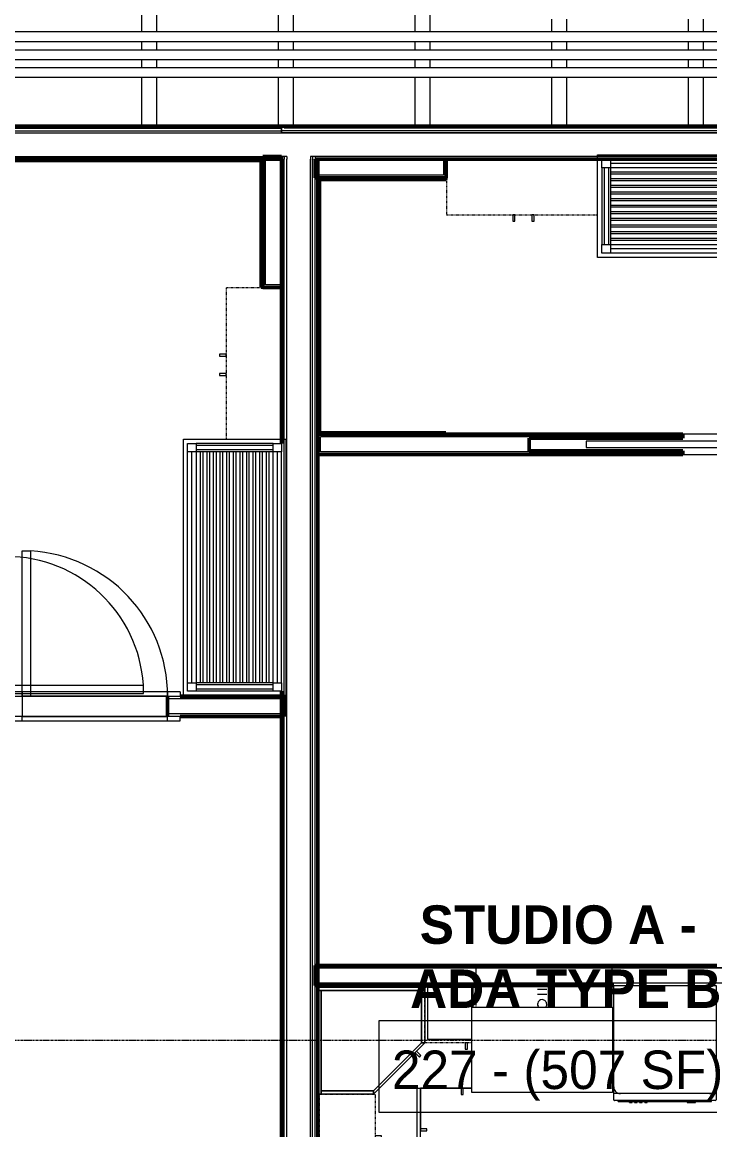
# Model space of a CAD drawing. Header units: inches. Extents: x -4218 to -1830, y 9767 to 12426.
# Drawn here: x -3403.7 to -3242.7, y 10146.3 to 10405.5 of the extents above; entities that cross this region are included whole.
import ezdxf

# ---------------------------------------------------------------- set-up
doc = ezdxf.new("R2010")
doc.units = ezdxf.units.IN
doc.header["$MEASUREMENT"] = 0
doc.linetypes.add('Dash', pattern=[0.25, 0.125, -0.125])
doc.linetypes.add('Grid Line 1_2_', pattern=[0.875, 0.5, -0.125, 0.125, -0.125])
for name, color, linetype, lineweight in [('0-1', 7, 'Continuous', 5), ('0-2', 10, 'Continuous', 9), ('A-AREA-IDEN', 2, 'Continuous', 9), ('A-DOOR-1', 10, 'Continuous', 9), ('A-DOOR-2', 50, 'Continuous', 20), ('A-DOOR-FRAM-1', 10, 'Continuous', 9), ('A-FLOR-3', 192, 'Continuous', 9), ('A-WALL-1', 7, 'Continuous', 50), ('A-WALL-2', 250, 'Continuous', 13), ('A-WALL-3', 10, 'Continuous', 9), ('A-WALL-4', 252, 'Continuous', 9), ('A-WALL-5', 253, 'Continuous', 9), ('A-WALL-6', 254, 'Continuous', 9), ('A-WALL-7', 113, 'Continuous', 9), ('I-WALL-1', 7, 'Continuous', 50), ('I-WALL-3', 252, 'Continuous', 9), ('I-WALL-4', 253, 'Continuous', 9), ('P-PIPE-1', 10, 'Continuous', 9), ('P-SANR-FIXT-1', 10, 'Continuous', 9), ('P-SANR-FIXT-2', 252, 'Continuous', 9), ('Q-CASE', 31, 'Continuous', 9), ('Q-CASE-1', 252, 'Continuous', 9), ('Q-CASE-2', 10, 'Continuous', 9), ('Q-CASE-3', 253, 'Continuous', 9), ('Q-CASE-4', 252, 'Dash', 9), ('Q-CASE-5', 253, 'Dash', 9), ('Q-CASE-6', 254, 'Continuous', 9), ('Q-CASE-7', 10, 'Dash', 9), ('Q-SPCQ-1', 10, 'Continuous', 9), ('S-BEAM', 12, 'Continuous', 9), ('S-GRID-1', 1, 'Grid Line 1_2_', 9)]:
    doc.layers.add(name, color=color, linetype=linetype, lineweight=lineweight)
doc.styles.add('Century Gothic', font='ufonts.com_century-gothic.ttf', dxfattribs={"height": 9})
doc.styles.add('Century Gothic_B', font='GOTHICB.TTF', dxfattribs={"height": 9})

# ---------------------------------------------------------------- blocks, each defined once
blk = doc.blocks.new('POCKET - FLUSH - 2-10 x 6-8-2882529-BACKGROUND - RCP - 2ND FLOOR')
at = {"layer": 'A-DOOR-2'}
for p, q in [((-39.67, 0.75), (-39.67, -0.75)), ((-5.67, 0.75), (-39.67, 0.75)), ((-5.67, -0.75), (-5.67, 0.75)), ((-39.67, -0.75), (-5.67, -0.75))]:
    blk.add_line(p, q, dxfattribs=at)
blk = doc.blocks.new('Dishwasher_15404 - 34_ counter-V17-BACKGROUND - RCP - 2ND FLOOR')
at = {"layer": 'Q-SPCQ-1'}
for p, q in [((0, -24), (0, 0)), ((0, 0), (23.68, 0)), ((23.68, 0), (25.25, 0)), ((25.25, 0), (26.68, 0)), ((25.25, 0), (25.25, -1.57)), ((25.25, -1.57), (25.25, -22.43)), ((26.87, -0.2), (26.87, -23.8)), ((27.12, -1.09), (26.87, -1.09)), ((27.12, -2.61), (27.12, -1.09)), ((27.12, -3.81), (27.12, -2.61)), ((27.12, -20.19), (27.12, -3.81)), ((27.37, -4.82), (27.12, -4.82)), ((27.37, -5.81), (27.37, -4.82)), ((27.12, -6.79), (27.37, -6.79)), ((27.37, -6.79), (27.37, -5.81)), ((27.37, -16.15), (27.12, -16.15)), ((27.37, -16.74), (27.12, -16.74)), ((27.37, -17.33), (27.12, -17.33)), ((27.37, -17.92), (27.12, -17.92)), ((27.37, -16.74), (27.37, -16.15)), ((27.37, -17.92), (27.37, -17.33)), ((27.37, -18.51), (27.12, -18.51)), ((27.37, -19.1), (27.12, -19.1)), ((27.37, -19.69), (27.12, -19.69)), ((27.12, -21.39), (27.12, -20.19)), ((27.37, -20.28), (27.12, -20.28)), ((27.37, -19.1), (27.37, -18.51)), ((27.37, -20.28), (27.37, -19.69)), ((25.25, -22.43), (25.25, -24)), ((27.12, -22.91), (26.87, -22.91)), ((27.12, -22.91), (27.12, -21.39)), ((23.68, -24), (0, -24)), ((25.25, -24), (23.68, -24)), ((26.68, -24), (25.25, -24))]:
    blk.add_line(p, q, dxfattribs=at)
for centre, radius, start, end in [((26.68, -0.2), 0.197, 0, 90), ((23.68, -1.57), 1.57, 0, 90), ((23.68, -1.57), 1.57, 32.077, 42.3359), ((23.68, -1.57), 1.57, 17.8182, 27.5266), ((23.68, -1.57), 1.57, 0, 13.5658), ((26.68, -0.2), 0.197, 15, 90), ((23.68, -22.43), 1.57, 270, 0), ((23.68, -22.43), 1.57, 317.6641, 327.923), ((23.68, -22.43), 1.57, 332.4734, 342.1818), ((23.68, -22.43), 1.57, 346.3575, 0), ((26.68, -23.8), 0.197, 270, 0)]:
    blk.add_arc(centre, radius, start, end, dxfattribs=at)
blk = doc.blocks.new('Base Cabinet Corner 197 - Base Cabinet Corner 197-2569781-BACKGROUND - RCP - 2ND FLOOR')
at = {"layer": 'Q-CASE-2'}
for p, q in [((0.74, 36), (-23.26, 36)), ((-23.26, 36), (-23.26, 0)), ((0.73, 34), (0.73, 33.51)), ((2.23, 34), (0.73, 34)), ((0.74, 23.25), (0.74, 36)), ((0.74, 24), (0.74, 36)), ((2.23, 33.51), (2.23, 34)), ((0.73, 33.51), (2.23, 33.51)), ((12.74, 24), (0.74, 24)), ((0.74, 23.25), (0.74, 24)), ((10.73, 25.5), (10.24, 25.5)), ((10.24, 25.5), (10.24, 24)), ((10.24, 24), (10.73, 24)), ((10.73, 24), (10.73, 25.5)), ((12.74, 0), (12.74, 24)), ((12.74, 23.25), (0.74, 23.25)), ((-23.26, 0), (12.74, 0))]:
    blk.add_line(p, q, dxfattribs=at)
blk = doc.blocks.new('308 - 308 x 24_-2727442-BACKGROUND - RCP - 2ND FLOOR')
at = {"layer": 'Q-CASE'}
for p, q in [((-12, 13.19), (0, 25.19)), ((0, 24.44), (-11.25, 13.19)), ((0, 25.19), (0, 24.44)), ((-11.25, 13.19), (-12, 13.19))]:
    blk.add_line(p, q, dxfattribs=at)
at = {"layer": 'Q-CASE-1'}
for p, q in [((-11.25, 13.19), (0, 24.44)), ((0, 25.19), (12.25, 25.19)), ((0, 24.44), (0, 25.19)), ((0, 24.44), (12.25, 24.44)), ((12.25, 24.44), (0, 24.44)), ((12.25, 25.19), (12.25, 24.44)), ((12.25, 0.94), (12.25, 25.19)), ((12.25, 25.19), (12.62, 25.19)), ((12.25, 24.44), (12.25, 0.94)), ((-10.76, 16.55), (-11.11, 16.2)), ((-11.11, 16.2), (-10.05, 15.14)), ((-9.7, 15.49), (-10.76, 16.55)), ((-12, 13.19), (-11.25, 13.19)), ((-12, 3.33), (-12, 13.19)), ((-11.25, 3.27), (-11.25, 13.19)), ((-11.25, 13.19), (-11.25, 3.27)), ((-12, 0.94), (-12, 3.31)), ((-11.25, 0.94), (-11.25, 3.2)), ((-11.25, 3.2), (-11.25, 0.94)), ((-11.25, 0.94), (-12, 0.94)), ((-12, 0.19), (-12, 0.94)), ((-12, 0.94), (12.62, 0.94)), ((12.25, 0.94), (-11.25, 0.94)), ((12.62, 0.94), (12.25, 0.94))]:
    blk.add_line(p, q, dxfattribs=at)
at = {"layer": 'Q-CASE-3'}
for p, q in [((12.62, 25.19), (13, 25.19)), ((10.32, 0.19), (-12, 0.19)), ((12.62, 0.19), (10.37, 0.19)), ((13, 0.94), (12.62, 0.94)), ((12.62, 0.94), (13, 0.94))]:
    blk.add_line(p, q, dxfattribs=at)
at = {"layer": 'Q-CASE-6'}
for p, q in [((13, 25.19), (13, 0.94)), ((13, 0.19), (12.62, 0.19)), ((13, 0.94), (13, 0.19))]:
    blk.add_line(p, q, dxfattribs=at)
blk = doc.blocks.new('300 Series Wall Hung Cabinet_302 - 24_ X 24_-2590484-BACKGROUND - RCP - 2ND FLOOR')
at = {"layer": 'Q-CASE-4'}
for p, q in [((11.6, 13.19), (11.85, 13.19)), ((12, 4.87), (12, 0.19))]:
    blk.add_line(p, q, dxfattribs=at)
at = {"layer": 'Q-CASE-5'}
blk.add_line((12, 0.19), (11.6, 0.19), dxfattribs=at)
blk = doc.blocks.new('300 Series Wall Hung Cabinet_301 - 12_ x 24_-2730234-BACKGROUND - RCP - 2ND FLOOR')
at = {"layer": 'Q-CASE-1'}
for p, q in [((-3.51, 14.69), (-4, 14.69)), ((-4, 14.69), (-4, 13.19)), ((-4, 13.19), (-3.51, 13.19)), ((-3.51, 13.19), (-3.51, 14.69)), ((-5, 12.44), (5.25, 12.44)), ((5.25, 12.44), (5.25, 3.44)), ((-5.25, 0.19), (-5.25, 4.87)), ((5.25, 3.41), (5.25, 0.19))]:
    blk.add_line(p, q, dxfattribs=at)
at = {"layer": 'Q-CASE-3'}
blk.add_line((5.25, 0.19), (-5.25, 0.19), dxfattribs=at)
at = {"layer": 'Q-CASE-4'}
for p, q in [((-5, 13.19), (6, 13.19)), ((6, 13.19), (6, 3.33)), ((-6, 0.19), (-6, 4.87)), ((6, 3.31), (6, 0.19))]:
    blk.add_line(p, q, dxfattribs=at)
at = {"layer": 'Q-CASE-5'}
blk.add_line((6, 0.19), (-6, 0.19), dxfattribs=at)
blk = doc.blocks.new('kitchen_faucet_14143 - kitchen_faucet_14143-V35-BACKGROUND - RCP - 2ND FLOOR')
at = {"layer": 'P-SANR-FIXT-2'}
for p, q in [((2.26, -0.94), (2.26, 1.08)), ((2.34, 1.08), (2.34, -1.08)), ((3.44, 0.77), (3.44, 1.08)), ((3.44, -1.08), (3.44, 0.77)), ((2.26, -1.05), (2.26, -0.94)), ((2.26, -1.08), (2.26, -1.05))]:
    blk.add_line(p, q, dxfattribs=at)
for start, end in [(75, 130.3805), (270, 0), (0, 74.8695), (229.6195, 270)]:
    blk.add_arc((0, 0), 1.08, start, end, dxfattribs=at)
blk = doc.blocks.new('Stainless Steel Farmhous Kitchen Sink - Stainless Steel Farmhous Kitchen Sink-2552578-BACKGROUND - RCP - 2ND FLOOR')
at = {"layer": 'P-SANR-FIXT-1'}
for p, q in [((-33, 22.2), (0, 22.2)), ((-33, 2.25), (-33, 22.2)), ((0, 22.2), (0, 2.25)), ((0, 2.25), (-33, 2.25))]:
    blk.add_line(p, q, dxfattribs=at)
blk = doc.blocks.new('300 Series Wall Hung Cabinet_302 - 24_ X 24_-V59-BACKGROUND - RCP - 2ND FLOOR')
at = {"layer": 'Q-CASE-1'}
for p, q in [((-1.76, 14.69), (-2.25, 14.69)), ((-2.25, 14.69), (-2.25, 13.19)), ((-2.25, 13.19), (-1.76, 13.19)), ((-1.76, 13.19), (-1.76, 14.69)), ((2.24, 14.69), (1.75, 14.69)), ((1.75, 14.69), (1.75, 13.19)), ((1.75, 13.19), (2.24, 13.19)), ((2.24, 13.19), (2.24, 14.69))]:
    blk.add_line(p, q, dxfattribs=at)
at = {"layer": 'Q-CASE-4'}
for p, q in [((-12, 0.19), (-12, 13.19)), ((-12, 13.19), (12, 13.19)), ((12, 13.19), (12, 0.19))]:
    blk.add_line(p, q, dxfattribs=at)
at = {"layer": 'Q-CASE-5'}
blk.add_line((12, 0.19), (-12, 0.19), dxfattribs=at)
blk = doc.blocks.new('SWING - SINGLE - FLUSH - 2-10 x 6-8 - PRIVACY-3199405-BACKGROUND - RCP - 2ND FLOOR')
at = {"layer": 'A-DOOR-1'}
blk.add_arc((17, -2.38), 34.07, 180, 266.6343, dxfattribs=at)
at = {"layer": 'A-DOOR-2'}
for p, q in [((15, -2.38), (15, -36.38)), ((17, -2.38), (15, -2.38)), ((17, -2.38), (17, -36.38)), ((17, -36.38), (15, -36.38))]:
    blk.add_line(p, q, dxfattribs=at)
at = {"layer": 'A-DOOR-FRAM-1'}
for p, q in [((-17, 3.37), (-20, 3.37)), ((-20, 3.37), (-20, 2.37)), ((-17, 3.37), (-17, 2.37)), ((17, 3.37), (-17, 3.37)), ((20, 3.37), (17, 3.37)), ((17, 3.37), (17, 2.37)), ((20, 3.37), (20, 2.37)), ((-20, 2.37), (-17, 2.37)), ((-17, 2.37), (17, 2.37)), ((17, 2.37), (20, 2.37)), ((-17, -2.38), (-20, -2.38)), ((-20, -3.38), (-20, -2.38)), ((-17, -3.38), (-17, -2.38)), ((17, -2.38), (-17, -2.38)), ((20, -2.38), (17, -2.38)), ((17, -3.38), (17, -2.38)), ((20, -3.38), (20, -2.38)), ((-20, -3.38), (-17, -3.38)), ((-17, -3.38), (17, -3.38)), ((17, -3.38), (20, -3.38))]:
    blk.add_line(p, q, dxfattribs=at)
blk = doc.blocks.new('SWING - SINGLE - FLUSH - 2-8 x 6-8 - PASSAGE-V74-BACKGROUND - RCP - 2ND FLOOR')
at = {"layer": 'A-DOOR-1'}
blk.add_arc((16, 2.37), 32.07, 93.5759, 180, dxfattribs=at)
at = {"layer": 'A-DOOR-2'}
for p, q in [((14, 2.37), (14, 34.38)), ((16, 34.38), (14, 34.38)), ((16, 2.37), (16, 34.38)), ((16, 2.37), (14, 2.37))]:
    blk.add_line(p, q, dxfattribs=at)
at = {"layer": 'A-DOOR-FRAM-1'}
for p, q in [((-16, 3.37), (-19, 3.37)), ((-19, 2.37), (-19, 3.37)), ((15.63, 3.37), (-16, 3.37)), ((-16, 2.37), (-16, 3.37)), ((19, 3.37), (16, 3.37)), ((16, 2.37), (16, 3.37)), ((19, 2.37), (19, 3.37)), ((-19, 2.37), (-16, 2.37)), ((-16, 2.37), (16, 2.37)), ((16, 2.37), (19, 2.37)), ((-16, -2.38), (-19, -2.38)), ((-19, -2.38), (-19, -3.38)), ((-12.08, -2.38), (-16, -2.38)), ((-16, -2.38), (-16, -3.38)), ((16, -2.38), (12.92, -2.38)), ((19, -2.38), (16, -2.38)), ((16, -2.38), (16, -3.38)), ((19, -2.38), (19, -3.38)), ((-19, -3.38), (-16, -3.38)), ((-16, -3.38), (-12.08, -3.38)), ((12.92, -3.38), (16, -3.38)), ((16, -3.38), (19, -3.38))]:
    blk.add_line(p, q, dxfattribs=at)
blk = doc.blocks.new('Bath Vanity - Bath Vanity 60_-2708009-BACKGROUND - RCP - 2ND FLOOR')
at = {"layer": 'Q-CASE-1'}
for p, q in [((-29.26, -1), (-29.26, 0)), ((-29.26, 0), (30.74, 0)), ((30.74, 0), (30.74, -0.37)), ((30.74, -0.37), (30.74, -1))]:
    blk.add_line(p, q, dxfattribs=at)
at = {"layer": 'Q-CASE-2'}
for p, q in [((-29.26, -24), (-29.26, -1)), ((-28.26, -3), (-28.26, -1)), ((-28.26, -1), (-26.26, -1)), ((27.74, -1), (-26.26, -1)), ((-26.26, -1), (-26.26, -3)), ((27.74, -2), (-26.26, -2)), ((27.74, -3), (27.74, -1)), ((27.74, -1), (29.74, -1)), ((29.74, -1), (29.74, -3)), ((30.74, -1), (30.74, -24)), ((-28.26, -3), (-28.26, -21)), ((-26.26, -3), (-28.26, -3)), ((-27.76, -3), (-27.76, -21)), ((-26.76, -3), (-26.76, -21)), ((27.74, -3), (-26.26, -3)), ((-26.26, -3), (-26.26, -21)), ((-26.26, -4), (27.74, -4)), ((27.74, -4.55), (-26.26, -4.55)), ((27.74, -3), (27.74, -21)), ((29.74, -3), (27.74, -3)), ((28.24, -3), (28.24, -21)), ((29.24, -3), (29.24, -21)), ((29.74, -3), (29.74, -21)), ((-26.26, -5.55), (27.74, -5.55)), ((27.74, -6.09), (-26.26, -6.09)), ((-26.26, -7.09), (27.74, -7.09)), ((27.74, -7.64), (-26.26, -7.64)), ((-26.26, -8.64), (27.74, -8.64)), ((27.74, -9.18), (-26.26, -9.18)), ((-26.26, -10.18), (27.74, -10.18)), ((27.74, -10.73), (-26.26, -10.73)), ((-26.26, -11.73), (27.74, -11.73)), ((27.74, -12.27), (-26.26, -12.27)), ((-26.26, -13.27), (27.74, -13.27)), ((27.74, -13.82), (-26.26, -13.82)), ((-26.26, -14.82), (27.74, -14.82)), ((27.74, -15.36), (-26.26, -15.36)), ((-26.26, -16.36), (27.74, -16.36)), ((27.74, -16.91), (-26.26, -16.91)), ((-26.26, -17.91), (27.74, -17.91)), ((27.74, -18.45), (-26.26, -18.45)), ((-26.26, -19.45), (27.74, -19.45)), ((27.74, -20), (-26.26, -20)), ((-28.26, -23), (-28.26, -21)), ((-28.26, -21), (-26.26, -21)), ((-26.26, -23), (-28.26, -23)), ((-26.26, -21), (27.74, -21)), ((-26.26, -21), (-26.26, -23)), ((27.74, -22), (-26.26, -22)), ((27.74, -23), (-26.26, -23)), ((27.74, -23), (27.74, -21)), ((27.74, -21), (29.74, -21)), ((29.74, -23), (27.74, -23)), ((29.74, -21), (29.74, -23)), ((30.74, -24), (-29.26, -24))]:
    blk.add_line(p, q, dxfattribs=at)
blk = doc.blocks.new('300 Series Wall Hung Cabinet_326 - 36_-V92-BACKGROUND - RCP - 2ND FLOOR')
at = {"layer": 'Q-CASE-2'}
for p, q in [((-2.01, -13.19), (-2.5, -13.19)), ((-2.5, -13.19), (-2.5, -14.69)), ((-2.5, -14.69), (-2.01, -14.69)), ((-2.01, -14.69), (-2.01, -13.19)), ((2.49, -13.19), (2, -13.19)), ((2, -13.19), (2, -14.69)), ((2, -14.69), (2.49, -14.69)), ((2.49, -14.69), (2.49, -13.19))]:
    blk.add_line(p, q, dxfattribs=at)
at = {"layer": 'Q-CASE-7'}
for p, q in [((17.37, -0.19), (-18, -0.19)), ((-18, -0.19), (-18, -13.19)), ((-18, -13.19), (17.37, -13.19))]:
    blk.add_line(p, q, dxfattribs=at)
blk = doc.blocks.new('Bath Vanity - Bath Vanity 60_-V80-BACKGROUND - RCP - 2ND FLOOR')
at = {"layer": 'Q-CASE-1'}
for p, q in [((-29.26, -1), (-29.26, 0)), ((-29.26, 0), (30.74, 0)), ((30.74, 0), (30.74, -1))]:
    blk.add_line(p, q, dxfattribs=at)
at = {"layer": 'Q-CASE-2'}
for p, q in [((-29.26, -24), (-29.26, -1)), ((-28.26, -3), (-28.26, -1)), ((-28.26, -1), (-26.26, -1)), ((27.74, -1), (-26.26, -1)), ((-26.26, -1), (-26.26, -3)), ((27.74, -2), (-26.26, -2)), ((27.74, -3), (27.74, -1)), ((27.74, -1), (29.74, -1)), ((29.74, -1), (29.74, -3)), ((30.74, -1), (30.74, -24)), ((-28.26, -3), (-28.26, -21)), ((-26.26, -3), (-28.26, -3)), ((-27.76, -3), (-27.76, -21)), ((-26.76, -3), (-26.76, -21)), ((27.74, -3), (-26.26, -3)), ((-26.26, -3), (-26.26, -21)), ((-26.26, -4), (27.74, -4)), ((27.74, -4.55), (-26.26, -4.55)), ((27.74, -3), (27.74, -21)), ((29.74, -3), (27.74, -3)), ((28.24, -3), (28.24, -21)), ((29.24, -3), (29.24, -21)), ((29.74, -3), (29.74, -21)), ((-26.26, -5.55), (27.74, -5.55)), ((27.74, -6.09), (-26.26, -6.09)), ((-26.26, -7.09), (27.74, -7.09)), ((27.74, -7.64), (-26.26, -7.64)), ((-26.26, -8.64), (27.74, -8.64)), ((27.74, -9.18), (-26.26, -9.18)), ((-26.26, -10.18), (27.74, -10.18)), ((27.74, -10.73), (-26.26, -10.73)), ((-26.26, -11.73), (27.74, -11.73)), ((27.74, -12.27), (-26.26, -12.27)), ((-26.26, -13.27), (27.74, -13.27)), ((27.74, -13.82), (-26.26, -13.82)), ((-26.26, -14.82), (27.74, -14.82)), ((27.74, -15.36), (-26.26, -15.36)), ((-26.26, -16.36), (27.74, -16.36)), ((27.74, -16.91), (-26.26, -16.91)), ((-26.26, -17.91), (27.74, -17.91)), ((27.74, -18.45), (-26.26, -18.45)), ((-26.26, -19.45), (27.74, -19.45)), ((27.74, -20), (-26.26, -20)), ((-28.26, -23), (-28.26, -21)), ((-28.26, -21), (-26.26, -21)), ((-26.26, -23), (-28.26, -23)), ((-26.26, -21), (27.74, -21)), ((-26.26, -21), (-26.26, -23)), ((27.74, -22), (-26.26, -22)), ((27.74, -23), (-26.26, -23)), ((27.74, -23), (27.74, -21)), ((27.74, -21), (29.74, -21)), ((29.74, -23), (27.74, -23)), ((29.74, -21), (29.74, -23)), ((30.74, -24), (-29.26, -24))]:
    blk.add_line(p, q, dxfattribs=at)
blk = doc.blocks.new('300 Series Wall Hung Cabinet_326 - 36_-V90-BACKGROUND - RCP - 2ND FLOOR')
at = {"layer": 'Q-CASE-2'}
for p, q in [((-2.01, -13.19), (-2.5, -13.19)), ((-2.5, -13.19), (-2.5, -14.69)), ((-2.5, -14.69), (-2.01, -14.69)), ((-2.01, -14.69), (-2.01, -13.19)), ((2.49, -13.19), (2, -13.19)), ((2, -13.19), (2, -14.69)), ((2, -14.69), (2.49, -14.69)), ((2.49, -14.69), (2.49, -13.19))]:
    blk.add_line(p, q, dxfattribs=at)
at = {"layer": 'Q-CASE-4'}
blk.add_line((17.37, -0.19), (-18, -0.19), dxfattribs=at)
at = {"layer": 'Q-CASE-7'}
for p, q in [((-18, -0.19), (-18, -13.19)), ((-18, -13.19), (17.37, -13.19))]:
    blk.add_line(p, q, dxfattribs=at)
blk = doc.blocks.new('CTR - 1st Phase - Unit Layouts_rvt-1-BACKGROUND - RCP - 2ND FLOOR')
at = {"layer": 'A-WALL-1'}
for p, q in [((-3407.35, 10373.45), (-3347.35, 10373.45)), ((-3347.72, 10373.07), (-3406.97, 10373.07)), ((-3347.72, 10343.45), (-3347.72, 10373.07)), ((-3347.35, 10343.41), (-3347.35, 10374.04)), ((-3347.35, 10374.04), (-3346.72, 10374.04)), ((-3347.35, 10373.45), (-3347.35, 10373.07)), ((-3347.35, 10373.07), (-3347.35, 10343.45)), ((-3346.72, 10374.04), (-3343.22, 10374.04)), ((-3343.22, 10374.04), (-3342.97, 10374.04)), ((-3342.97, 10374.04), (-3342.97, 10343.41)), ((-3335.1, 10373.41), (-3304.47, 10373.41)), ((-3335.1, 10373.16), (-3335.1, 10373.41)), ((-3335.1, 10369.66), (-3335.1, 10373.16)), ((-3304.47, 10373.41), (-3304.47, 10373.16)), ((-3304.47, 10373.16), (-3304.47, 10369.66)), ((-3335.1, 10369.03), (-3335.1, 10369.66)), ((-3304.47, 10369.66), (-3304.47, 10369.03)), ((-3304.47, 10369.03), (-3335.1, 10369.03)), ((-3334.51, 10309.03), (-3334.51, 10369.03)), ((-3334.51, 10369.03), (-3334.13, 10369.03)), ((-3334.13, 10369.03), (-3304.51, 10369.03)), ((-3334.13, 10368.66), (-3334.13, 10309.41)), ((-3304.51, 10368.66), (-3334.13, 10368.66)), ((-3304.51, 10369.03), (-3304.51, 10368.66)), ((-3347.35, 10343.45), (-3347.72, 10343.45)), ((-3346.72, 10343.41), (-3347.35, 10343.41)), ((-3343.22, 10343.41), (-3346.72, 10343.41)), ((-3342.97, 10343.41), (-3343.22, 10343.41)), ((-3334.13, 10309.03), (-3334.51, 10309.03)), ((-3334.47, 10309.03), (-3249.02, 10309.03)), ((-3334.47, 10308.41), (-3334.47, 10309.03)), ((-3334.47, 10304.91), (-3334.47, 10308.41)), ((-3334.13, 10309.41), (-3304.51, 10309.41)), ((-3304.51, 10309.03), (-3334.13, 10309.03)), ((-3304.51, 10309.41), (-3304.51, 10309.03)), ((-3249.02, 10308.16), (-3285.02, 10308.16)), ((-3285.02, 10308.16), (-3285.02, 10305.16)), ((-3249.02, 10309.03), (-3249.02, 10308.16)), ((-3334.47, 10304.28), (-3334.47, 10304.91)), ((-3285.02, 10305.16), (-3249.02, 10305.16)), ((-3249.02, 10305.16), (-3249.02, 10304.28)), ((-3249.02, 10304.28), (-3334.47, 10304.28)), ((-3369.72, 10242.99), (-3369.72, 10247.74)), ((-3366.72, 10247.74), (-3342.35, 10247.74)), ((-3342.35, 10247.74), (-3342.35, 10247.11)), ((-3342.35, 10247.11), (-3342.35, 10243.61)), ((-3342.35, 10242.99), (-3366.72, 10242.99)), ((-3342.35, 10243.61), (-3342.35, 10242.99)), ((-3335.1, 10184.16), (-3335.1, 10184.78)), ((-3335.1, 10184.78), (-3211.02, 10184.78)), ((-3335.1, 10180.66), (-3335.1, 10184.16)), ((-3335.1, 10180.03), (-3335.1, 10180.66)), ((-3265.22, 10180.03), (-3335.1, 10180.03))]:
    blk.add_line(p, q, dxfattribs=at)
at = {"layer": 'A-WALL-2'}
for p, q in [((-3346.72, 10373.41), (-3343.22, 10373.41)), ((-3346.72, 10344.04), (-3346.72, 10373.41)), ((-3343.22, 10373.41), (-3343.22, 10374.04)), ((-3343.22, 10373.41), (-3343.22, 10374.04)), ((-3343.22, 10344.04), (-3343.22, 10373.41)), ((-3334.47, 10373.16), (-3335.1, 10373.16)), ((-3334.47, 10373.16), (-3335.1, 10373.16)), ((-3305.1, 10373.16), (-3334.47, 10373.16)), ((-3334.47, 10369.66), (-3334.47, 10373.16)), ((-3304.47, 10373.16), (-3305.1, 10373.16)), ((-3305.1, 10373.16), (-3305.1, 10369.66)), ((-3304.47, 10373.16), (-3305.1, 10373.16)), ((-3305.1, 10369.66), (-3334.47, 10369.66)), ((-3343.22, 10344.04), (-3346.72, 10344.04)), ((-3343.22, 10343.41), (-3343.22, 10344.04)), ((-3343.22, 10343.41), (-3343.22, 10344.04)), ((-3249.02, 10308.41), (-3333.85, 10308.41)), ((-3333.85, 10304.91), (-3333.85, 10308.41)), ((-3249.02, 10304.91), (-3333.85, 10304.91)), ((-3342.97, 10247.11), (-3369.72, 10247.11)), ((-3342.97, 10247.11), (-3342.97, 10243.61)), ((-3342.97, 10243.61), (-3369.72, 10243.61)), ((-3334.47, 10180.66), (-3334.47, 10184.16)), ((-3334.47, 10184.16), (-3210.4, 10184.16)), ((-3334.47, 10180.66), (-3182.25, 10180.66))]:
    blk.add_line(p, q, dxfattribs=at)
at = {"layer": 'A-WALL-3'}
for p, q in [((-3215.02, 10309.03), (-3249.02, 10309.03)), ((-3249.02, 10304.28), (-3215.02, 10304.28)), ((-3369.72, 10247.74), (-3403.72, 10247.74)), ((-3403.72, 10242.99), (-3369.72, 10242.99))]:
    blk.add_line(p, q, dxfattribs=at)
at = {"layer": 'A-WALL-4'}
for p, q in [((-3285.02, 10305.16), (-3285.02, 10308.16)), ((-3285.02, 10308.16), (-3249.02, 10308.16)), ((-3249.02, 10308.16), (-3249.02, 10309.03)), ((-3249.02, 10305.16), (-3285.02, 10305.16)), ((-3249.02, 10304.28), (-3249.02, 10305.16)), ((-3403.72, 10247.74), (-3403.72, 10242.99)), ((-3369.72, 10247.74), (-3369.72, 10242.99)), ((-3334.47, 10184.78), (-3297.47, 10184.78)), ((-3297.47, 10184.78), (-3297.47, 10180.03)), ((-3297.47, 10184.78), (-3297.47, 10180.03)), ((-3297.47, 10184.78), (-3265.62, 10184.78)), ((-3265.62, 10184.78), (-3265.62, 10180.03)), ((-3265.62, 10184.78), (-3265.62, 10180.03)), ((-3265.62, 10184.78), (-3217.62, 10184.78))]:
    blk.add_line(p, q, dxfattribs=at)
at = {"layer": 'A-WALL-5'}
for p, q in [((-3335.1, 10184.78), (-3334.47, 10184.78)), ((-3334.47, 10180.03), (-3335.1, 10180.03))]:
    blk.add_line(p, q, dxfattribs=at)
at = {"layer": 'A-WALL-6'}
for p, q in [((-3335.1, 10180.03), (-3335.1, 10184.78)), ((-3297.47, 10180.03), (-3334.47, 10180.03)), ((-3265.62, 10180.03), (-3297.47, 10180.03)), ((-3265.22, 10180.03), (-3265.62, 10180.03))]:
    blk.add_line(p, q, dxfattribs=at)
at = {"layer": 'A-WALL-7'}
for p, q in [((-3334.47, 10180.03), (-3334.47, 10025.78)), ((-3265.22, 10180.03), (-3334.47, 10180.03)), ((-3334.47, 10180.03), (-3265.22, 10180.03)), ((-3334.47, 10025.78), (-3334.47, 10180.03)), ((-3310.47, 10146.53), (-3310.47, 10156.03)), ((-3310.47, 10156.03), (-3300.96, 10156.03)), ((-3300.96, 10156.03), (-3310.47, 10156.03)), ((-3310.47, 10156.03), (-3310.47, 10146.53)), ((-3300.47, 10156.03), (-3298.47, 10156.03)), ((-3298.47, 10156.03), (-3300.47, 10156.03)), ((-3265.47, 10156.03), (-3265.22, 10156.03)), ((-3265.22, 10156.03), (-3265.47, 10156.03)), ((-3310.47, 10146.04), (-3310.47, 10146.53))]:
    blk.add_line(p, q, dxfattribs=at)
at = {"layer": '0-2'}
for name, p in [('300 Series Wall Hung Cabinet_326 - 36_-V92-BACKGROUND - RCP - 2ND FLOOR', (-3286.35, 10373.6)), ('Bath Vanity - Bath Vanity 60_-2708009-BACKGROUND - RCP - 2ND FLOOR', (-3239.71, 10374.41)), ('POCKET - FLUSH - 2-10 x 6-8-2882529-BACKGROUND - RCP - 2ND FLOOR', (-3232.02, 10306.66))]:
    blk.add_blockref(name, p, dxfattribs=at)
for name, p, rotation in [('300 Series Wall Hung Cabinet_326 - 36_-V90-BACKGROUND - RCP - 2ND FLOOR', (-3342.79, 10325.29), 269.9999999999746), ('Bath Vanity - Bath Vanity 60_-V80-BACKGROUND - RCP - 2ND FLOOR', (-3341.97, 10278.65), 269.9999999998242), ('SWING - SINGLE - FLUSH - 2-8 x 6-8 - PASSAGE-V74-BACKGROUND - RCP - 2ND FLOOR', (-3409.72, 10264.36), 269.9999999999993), ('SWING - SINGLE - FLUSH - 2-10 x 6-8 - PRIVACY-3199405-BACKGROUND - RCP - 2ND FLOOR', (-3386.72, 10245.36), 180), ('Base Cabinet Corner 197 - Base Cabinet Corner 197-2569781-BACKGROUND - RCP - 2ND FLOOR', (-3334.47, 10156.77), 270.0000000000192), ('308 - 308 x 24_-2727442-BACKGROUND - RCP - 2ND FLOOR', (-3321.47, 10179.85), 180), ('300 Series Wall Hung Cabinet_301 - 12_ x 24_-2730234-BACKGROUND - RCP - 2ND FLOOR', (-3303.47, 10179.85), 180), ('kitchen_faucet_14143 - kitchen_faucet_14143-V35-BACKGROUND - RCP - 2ND FLOOR', (-3281.97, 10175.67), 90.00000000001656), ('300 Series Wall Hung Cabinet_302 - 24_ X 24_-2590484-BACKGROUND - RCP - 2ND FLOOR', (-3253.62, 10179.85), 180), ('Dishwasher_15404 - 34_ counter-V17-BACKGROUND - RCP - 2ND FLOOR', (-3241.22, 10180.03), 269.9999999999326), ('Stainless Steel Farmhous Kitchen Sink - Stainless Steel Farmhous Kitchen Sink-2552578-BACKGROUND - RCP - 2ND FLOOR', (-3298.47, 10177.22), 180), ('300 Series Wall Hung Cabinet_302 - 24_ X 24_-V59-BACKGROUND - RCP - 2ND FLOOR', (-3334.29, 10142.66), 269.9999999999729)]:
    blk.add_blockref(name, p, dxfattribs=dict(at, rotation=rotation))
blk = doc.blocks.new('CTR - 1st Phase - Common Walls_rvt-1-BACKGROUND - RCP - 2ND FLOOR')
at = {"layer": 'A-WALL-2'}
for p, q in [((-3417.8, 10380.66), (-3342.97, 10380.66)), ((-3417.17, 10380.04), (-3342.97, 10380.04)), ((-3342.35, 10380.04), (-3342.97, 10380.04)), ((-3341.72, 10380.66), (-3342.35, 10380.66)), ((-3341.72, 10380.04), (-3342.35, 10380.04)), ((-3341.72, 10380.04), (-3342.35, 10380.04)), ((-3208.5, 10380.66), (-3341.72, 10380.66)), ((-3208.5, 10380.04), (-3341.72, 10380.04)), ((-3416.67, 10379.54), (-3342.97, 10379.54)), ((-3341.72, 10379.54), (-3342.97, 10379.54)), ((-3208.5, 10379.54), (-3341.72, 10379.54)), ((-3411.17, 10374.04), (-3342.97, 10374.04)), ((-3342.35, 10374.04), (-3342.97, 10374.04)), ((-3342.35, 10374.04), (-3342.35, 10373.41)), ((-3341.72, 10374.04), (-3342.35, 10374.04)), ((-3342.35, 9988.44), (-3342.35, 10373.41)), ((-3341.72, 10374.04), (-3341.72, 10373.41)), ((-3341.72, 9988.44), (-3341.72, 10373.41)), ((-3336.22, 10374.04), (-3336.22, 10373.41)), ((-3335.72, 10374.04), (-3336.22, 10374.04)), ((-3335.72, 10374.04), (-3336.22, 10374.04)), ((-3336.22, 9988.44), (-3336.22, 10373.41)), ((-3335.72, 10374.04), (-3335.72, 10373.41)), ((-3335.1, 10374.04), (-3335.72, 10374.04)), ((-3335.1, 10374.04), (-3335.72, 10374.04)), ((-3335.72, 9988.44), (-3335.72, 10373.41)), ((-3335.1, 10374.04), (-3335.1, 10373.41)), ((-3208.5, 10374.04), (-3335.1, 10374.04)), ((-3335.1, 9988.44), (-3335.1, 10373.41))]:
    blk.add_line(p, q, dxfattribs=at)
at = {"layer": 'I-WALL-1'}
for p, q in [((-3418.3, 10381.16), (-3342.97, 10381.16)), ((-3342.97, 10381.16), (-3208.5, 10381.16)), ((-3342.97, 10373.41), (-3410.55, 10373.41)), ((-3342.97, 10306.91), (-3342.97, 10373.41)), ((-3334.47, 10373.41), (-3334.47, 9988.44)), ((-3208.5, 10373.41), (-3334.47, 10373.41)), ((-3342.97, 9988.44), (-3342.97, 10248.91))]:
    blk.add_line(p, q, dxfattribs=at)
at = {"layer": 'I-WALL-3'}
for p, q in [((-3418.3, 10381.16), (-3342.97, 10381.16)), ((-3342.97, 10381.16), (-3208.5, 10381.16))]:
    blk.add_line(p, q, dxfattribs=at)
at = {"layer": 'I-WALL-4'}
for p, q in [((-3342.97, 10381.16), (-3342.97, 10379.54)), ((-3342.97, 10379.54), (-3342.97, 10381.16))]:
    blk.add_line(p, q, dxfattribs=at)
at = {"layer": 'P-PIPE-1'}
for p, q in [((-3435.32, 10403.25), (-2798.23, 10403.25)), ((-2798.23, 10400.87), (-3435.32, 10400.87)), ((-3435.32, 10399.01), (-2798.23, 10399.01)), ((-2798.23, 10396.63), (-3435.32, 10396.63)), ((-3435.32, 10394.88), (-2798.23, 10394.88)), ((-2798.23, 10392.5), (-3435.32, 10392.5))]:
    blk.add_line(p, q, dxfattribs=at)
blk = doc.blocks.new('Dimension Lumber - LVL - 3_5X5_5-2690758-BACKGROUND - RCP - 2ND FLOOR')
at = {"layer": 'S-BEAM'}
for p, q in [((-34.76, 1.75), (-34.76, -1.75)), ((-34.76, 1.75), (-34.49, 1.75)), ((-34.49, 1.75), (-23.15, 1.75)), ((-20.77, 1.75), (-19.02, 1.75)), ((-16.65, 1.75), (-14.78, 1.75)), ((-12.4, 1.75), (34.76, 1.75)), ((34.76, -1.75), (34.76, 1.75)), ((-34.76, -1.75), (-34.49, -1.75)), ((-34.49, -1.75), (-23.15, -1.75)), ((-20.77, -1.75), (-19.02, -1.75)), ((-16.65, -1.75), (-14.78, -1.75)), ((-12.4, -1.75), (34.76, -1.75))]:
    blk.add_line(p, q, dxfattribs=at)
blk = doc.blocks.new('Dimension Lumber - LVL - 3_5X5_5-V208-BACKGROUND - RCP - 2ND FLOOR')
at = {"layer": 'S-BEAM'}
for p, q in [((-34.76, 1.75), (-34.76, -1.75)), ((-34.76, 1.75), (-34.49, 1.75)), ((-34.49, 1.75), (-23.14, 1.75)), ((-20.77, 1.75), (-19.02, 1.75)), ((-16.65, 1.75), (-14.77, 1.75)), ((-12.4, 1.75), (34.76, 1.75)), ((34.76, -1.75), (34.76, 1.75)), ((-34.76, -1.75), (-34.49, -1.75)), ((-34.49, -1.75), (-23.14, -1.75)), ((-20.77, -1.75), (-19.02, -1.75)), ((-16.65, -1.75), (-14.77, -1.75)), ((-12.4, -1.75), (34.76, -1.75))]:
    blk.add_line(p, q, dxfattribs=at)
blk = doc.blocks.new('Dimension Lumber - LVL - 3_5X5_5-V209-BACKGROUND - RCP - 2ND FLOOR')
at = {"layer": 'S-BEAM'}
for p, q in [((-34.76, 1.75), (-34.76, -1.75)), ((-34.76, 1.75), (-34.49, 1.75)), ((-34.49, 1.75), (-23.14, 1.75)), ((-20.77, 1.75), (-19.02, 1.75)), ((-16.65, 1.75), (-14.77, 1.75)), ((-12.4, 1.75), (34.76, 1.75)), ((34.76, -1.75), (34.76, 1.75)), ((-34.76, -1.75), (-34.49, -1.75)), ((-34.49, -1.75), (-23.14, -1.75)), ((-20.77, -1.75), (-19.01, -1.75)), ((-16.65, -1.75), (-14.77, -1.75)), ((-12.4, -1.75), (34.76, -1.75))]:
    blk.add_line(p, q, dxfattribs=at)
blk = doc.blocks.new('Dimension Lumber - LVL - 3_5X5_5-V210-BACKGROUND - RCP - 2ND FLOOR')
at = {"layer": 'S-BEAM'}
for p, q in [((-34.76, 1.75), (-34.76, -1.75)), ((-34.75, 1.75), (-34.49, 1.75)), ((-34.49, 1.75), (-23.14, 1.75)), ((-20.77, 1.75), (-19.01, 1.75)), ((-16.65, 1.75), (-14.77, 1.75)), ((-12.4, 1.75), (-9.46, 1.75)), ((33.51, 1.75), (34.51, 1.75)), ((34.51, 1.75), (34.76, 1.75)), ((34.76, -1.75), (34.76, 1.75)), ((-34.74, -1.75), (-34.49, -1.75)), ((-34.49, -1.75), (-23.14, -1.75)), ((-20.77, -1.75), (-19.01, -1.75)), ((-16.65, -1.75), (-14.77, -1.75)), ((-12.4, -1.75), (-9.46, -1.75)), ((33.51, -1.75), (34.51, -1.75)), ((34.51, -1.75), (34.76, -1.75))]:
    blk.add_line(p, q, dxfattribs=at)
blk = doc.blocks.new('Dimension Lumber - LVL - 3_5X5_5-2690763-BACKGROUND - RCP - 2ND FLOOR')
at = {"layer": 'S-BEAM'}
for p, q in [((-45.37, 1.75), (-45.37, -1.75)), ((-45.37, 1.75), (-45.1, 1.75)), ((-45.1, 1.75), (-33.76, 1.75)), ((-31.39, 1.75), (-29.63, 1.75)), ((-27.26, 1.75), (-25.39, 1.75)), ((-23.02, 1.75), (-20.07, 1.75)), ((43.53, 1.75), (43.78, 1.75)), ((-45.37, -1.75), (-45.1, -1.75)), ((-45.1, -1.75), (-33.76, -1.75)), ((-31.39, -1.75), (-29.63, -1.75)), ((-27.26, -1.75), (-25.39, -1.75)), ((-23.02, -1.75), (-20.07, -1.75)), ((43.53, -1.75), (43.78, -1.75))]:
    blk.add_line(p, q, dxfattribs=at)

msp = doc.modelspace()

# ---------------------------------------------------------------- linework, layer by layer
at = {"layer": 'A-AREA-IDEN', "flags": 128}
msp.add_lwpolyline([(-3320.14, 10171.84), (-3235.64, 10171.84), (-3235.64, 10150.34), (-3320.14, 10150.34)], close=True, dxfattribs=at)
at = {"layer": 'A-FLOR-3'}
for p, q in [((-3201.12, 10380.79), (-3417.92, 10380.79)), ((-3416.67, 10379.54), (-3207.87, 10379.54))]:
    msp.add_line(p, q, dxfattribs=at)
at = {"layer": 'S-GRID-1'}
msp.add_line((-1830.2, 10167.19), (-4168.71, 10167.19), dxfattribs=at)

# ---------------------------------------------------------------- block references
at = {"layer": '0-1'}
for name in ['CTR - 1st Phase - Unit Layouts_rvt-1-BACKGROUND - RCP - 2ND FLOOR', 'CTR - 1st Phase - Common Walls_rvt-1-BACKGROUND - RCP - 2ND FLOOR']:
    msp.add_blockref(name, (0, 0), dxfattribs=at)
at = {"layer": 'S-BEAM'}
for name, p, rotation in [('Dimension Lumber - LVL - 3_5X5_5-2690763-BACKGROUND - RCP - 2ND FLOOR', (-3245.92, 10426.26), 90.00000000000087), ('Dimension Lumber - LVL - 3_5X5_5-2690758-BACKGROUND - RCP - 2ND FLOOR', (-3373.92, 10415.65), 90.00000000000057), ('Dimension Lumber - LVL - 3_5X5_5-V208-BACKGROUND - RCP - 2ND FLOOR', (-3341.92, 10415.65), 90.00000000000057), ('Dimension Lumber - LVL - 3_5X5_5-V209-BACKGROUND - RCP - 2ND FLOOR', (-3309.92, 10415.65), 90.00000000000057), ('Dimension Lumber - LVL - 3_5X5_5-V210-BACKGROUND - RCP - 2ND FLOOR', (-3277.92, 10415.65), 90.00000000000057)]:
    msp.add_blockref(name, p, dxfattribs=dict(at, rotation=rotation))

# ---------------------------------------------------------------- texts
at = {"layer": 'A-AREA-IDEN', "char_height": 9, "attachment_point": 1}
for s, insert, width, style in [('STUDIO A -', (-3310.64, 10198.81), 79.083, 'Century Gothic_B'), ('ADA TYPE B', (-3312.89, 10183.81), 84.537, 'Century Gothic_B'), ('227 - (507 SF)', (-3317.14, 10164.84), 94.839, 'Century Gothic')]:
    msp.add_mtext(s, dxfattribs=dict(at, insert=insert, width=width, style=style))

doc.saveas('drawing.dxf')
